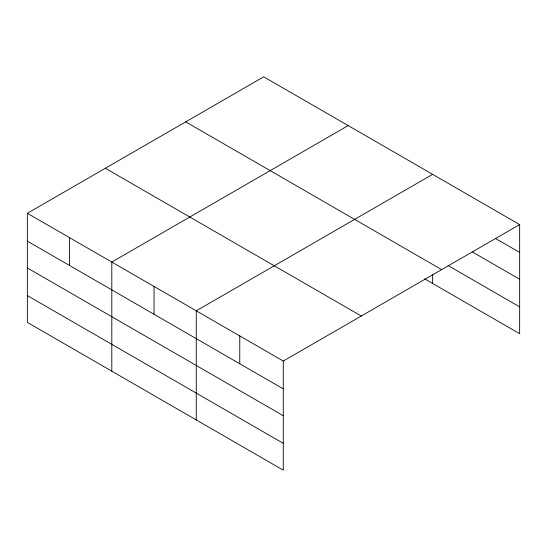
<?xml version="1.0" encoding="UTF-8"?>
<svg xmlns="http://www.w3.org/2000/svg" width="547" height="547" viewBox="0 0 547 547"><rect width="100%" height="100%" fill="white"/><g stroke="black" fill="none" stroke-linecap="round" stroke-linejoin="round"><path stroke-width="0.82" d="M283.278 415.706L283.278 361.054L27.35 213.296L27.35 322.409L283.278 470.174L283.278 415.706L27.35 267.948M424.622 278.84L519.65 333.704L519.65 224.591L263.722 76.826L27.35 213.296M348.179 125.591L111.807 262.054L111.807 371.174M432.636 174.349L196.264 310.819L196.264 419.932M283.278 361.054L519.65 224.591M495.315 238.369L519.65 252.42M472.458 251.996L519.65 279.243M448.123 265.582L519.65 306.881M185.72 121.865L441.648 269.623M105.352 168.264L361.28 316.022M27.35 241.124L283.278 388.883M27.35 295.585L283.278 443.343M432.636 274.245L432.636 283.462M239.771 335.933L239.771 363.769M154.035 286.437L154.035 314.265M69.578 237.678L69.578 265.507"/></g></svg>
